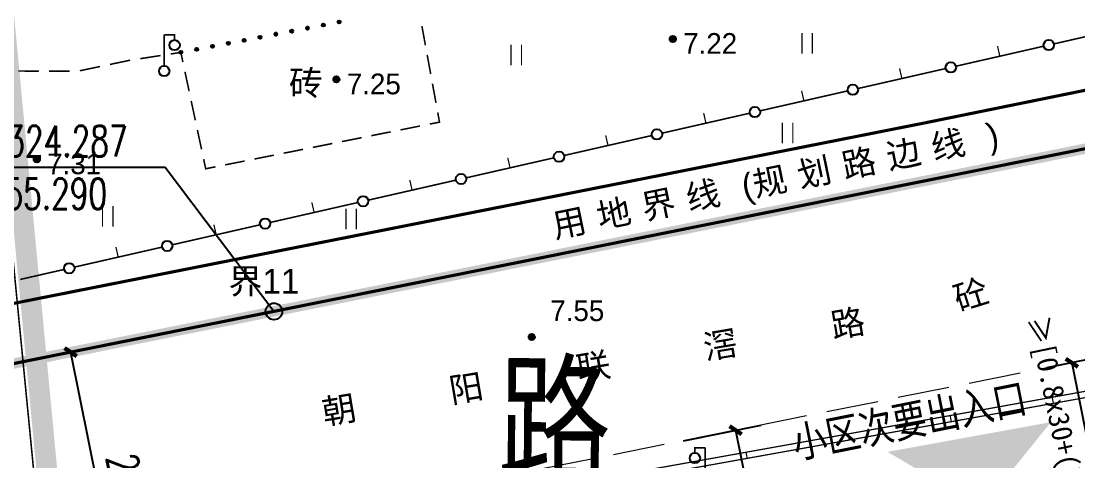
# Model space of a CAD drawing. Extents: x -83084 to 31773731, y -158416 to 241421036.
# Drawn here: x 32143.1 to 32194.1, y 241317.1 to 241338.3 of the extents above; entities that cross this region are included whole.
import ezdxf
from ezdxf.enums import TextEntityAlignment as Align
from ezdxf.xclip import XClip

# ---------------------------------------------------------------- set-up
doc = ezdxf.new("R2010")
doc.units = 0
doc.header["$LTSCALE"] = 1000
doc.header["$MEASUREMENT"] = 0
doc.header["$XCLIPFRAME"] = 0
for name, pattern in [('2', [0]), ('677', [0]), ('721020', [0]), ('CENTER2', [1.125, 0.75, -0.125, 0.125, -0.125]), ('DASH', [0.35, 0.25, -0.1])]:
    doc.linetypes.add(name, pattern=pattern)
for name, color, linetype, lineweight in [('110KV电缆', 6, 'DASH', 0), ('道路中线', 252, 'Continuous', 0), ('间距公式核对', 241, 'Continuous', 0)]:
    doc.layers.add(name, color=color, linetype=linetype, lineweight=lineweight)
for name, color, linetype in [('DIM_COOR', 3, 'Continuous'), ('GZ_BJT_用地界线', 1, 'Continuous'), ('PUB_DIM', 3, 'Continuous'), ('PUB_TEXT', 7, 'Continuous'), ('规划道路边线', 165, 'Continuous')]:
    doc.layers.add(name, color=color, linetype=linetype)
doc.layers.add('地形', color=7, linetype='Continuous', true_color=0x323232)
doc.layers.add('建筑控制线', color=7, linetype='Continuous', true_color=0xff0505)
doc.styles.add('_TCH_DIM', font='SIMPLEX', dxfattribs={"bigfont": 'GBCBIG'})
doc.styles.add('_TCH_DIM_T3', font='SIMPLEX', dxfattribs={"width": 0.705882, "bigfont": 'GBCBIG'})
doc.styles.add('DMHT', font='')
doc.styles.add('GKST', font='')
doc.styles.add('HZTXT', font='simhei.ttf')
doc.styles.add('JTHT', font='')
doc.styles.add('number', font='')
doc.styles.add('SXHT', font='')
doc.styles.add('黑体', font='simhei.ttf')
doc.styles.get('DMHT').set_extended_font_data('方正细等线简体')
doc.styles.get('GKST').set_extended_font_data('方正细等线简体')
doc.styles.get('JTHT').set_extended_font_data('方正细等线简体')
doc.styles.get('number').set_extended_font_data('方正细等线简体')
doc.styles.get('SXHT').set_extended_font_data('方正细等线简体')
doc.dimstyles.new('_TCH_ARCH_M_M&&1', dxfattribs={"dimtxt": 1.4875, "dimasz": 0.5, "dimexe": 1.25, "dimexo": 1.5, "dimgap": 0.63125, "dimtad": 1, "dimzin": 0, "dimdsep": 46, "dimtxsty": '_TCH_DIM_T3', "dimblk": 'ARCHTICK', "dimcen": 0.09, "dimclrt": 7, "dimazin": 2, "dimtfac": 1, "dimtdec": 0, "dimtix": 1, "dimtmove": 2, "dimatfit": 3, "dimfxl": 0, "dimtolj": 1, "dimtzin": 0, "dimarcsym": 0})

# ---------------------------------------------------------------- blocks, each defined once
blk = doc.blocks.new('jjjg')
at = {"layer": '建筑控制线', "color": 1, "linetype": 'CENTER2', "ltscale": 0.01, "const_width": 0.5}
blk.add_lwpolyline([(336.982, 292.091), (359.271, 296.561), (418.192, 308.38), (427.047, 309.682), (440.681, 282.215), (445.195, 273.123), (466.343, 230.518), (514.694, 142.859), (494.359, 136.702), (383.239, 107.973), (344.513, 97.96)], dxfattribs=at)
blk.add_lwpolyline([(336.982, 292.091), (359.271, 296.561), (418.192, 308.38), (427.047, 309.682), (440.681, 282.215, 0.048847), (437.845, 284.89, 0.217433), (421.674, 288.68), (357.562, 275.82), (341.257, 272.55, 0.43043)], format="xyb", dxfattribs=at)
blk = doc.blocks.new('263906')
at = {"color": 0, "linetype": 'Continuous', "lineweight": -3}
blk.add_circle((0, 0), 0.8, dxfattribs=at)
at = {"color": 0}
blk.add_point((0, 0), dxfattribs=at)
blk = doc.blocks.new('96102001')
at = {"linetype": '2'}
h = blk.add_hatch(color=0, dxfattribs=at)
edge = h.paths.add_edge_path(flags=0)
edge.add_arc((0, 0), 0.15, 0, 360)
at = {"color": 0, "linetype": 'Continuous', "lineweight": -3}
blk.add_circle((0, 0), 0.15, dxfattribs=at)
blk = doc.blocks.new('24502001')
at = {"color": 0, "linetype": 'Continuous', "lineweight": -3}
blk.add_circle((0, 0), 0.5, dxfattribs=at)
blk = doc.blocks.new('24502002')
at = {"color": 0, "linetype": 'Continuous', "lineweight": -3, "const_width": 0.12}
blk.add_lwpolyline([(0, 0), (0, -1)], dxfattribs=at)
blk = doc.blocks.new('333')
at = {"color": 0, "linetype": 'Continuous', "lineweight": -3, "const_width": 0.15}
for points in [[(0, 0.5), (0, 3.5)], [(0, 3.5), (1, 3.5), (1, 3)]]:
    blk.add_lwpolyline(points, dxfattribs=at)
at = {"color": 0, "linetype": 'Continuous', "lineweight": -3}
for centre in [(1, 2.5), (0, 0)]:
    blk.add_circle(centre, 0.5, dxfattribs=at)
blk = doc.blocks.new('332')
at = {"color": 0, "linetype": 'Continuous', "lineweight": -3, "const_width": 0.15}
for points in [[(0, 3.5), (-1, 3.5), (-1, 3)], [(0, 0.5), (0, 3.5)]]:
    blk.add_lwpolyline(points, dxfattribs=at)
at = {"color": 0, "linetype": 'Continuous', "lineweight": -3}
for centre in [(-1, 2.5), (0, 0)]:
    blk.add_circle(centre, 0.5, dxfattribs=at)
blk = doc.blocks.new('904')
at = {"linetype": '2'}
h = blk.add_hatch(color=0, dxfattribs=at)
edge = h.paths.add_edge_path(flags=0)
edge.add_arc((0, 0), 0.3, 0, 360)
at = {"color": 0, "linetype": 'Continuous', "lineweight": -3}
for radius in [0.3, 0.15]:
    blk.add_circle((0, 0), radius, dxfattribs=at)
blk = doc.blocks.new('151')
at = {"color": 0, "linetype": 'Continuous', "lineweight": -3, "const_width": 0.12}
for points in [[(-0.5, 2), (-0.5, 0)], [(0.5, 2), (0.5, 0)]]:
    blk.add_lwpolyline(points, dxfattribs=at)
blk = doc.blocks.new('ysdx12')
at = {"layer": '地形', "linetype": 'Continuous', "lineweight": -3, "ltscale": 0.5, "const_width": 0.15}
blk.add_lwpolyline([(195.247, 250.947), (198.096, 242.005), (202.391, 228.523, -0.327503), (201.457, 225.508), (200.635, 224.885), (162.545, 217.134), (110.713, 206.863), (110.542, 207.707)], format="xyb", dxfattribs=at)
at = {"layer": '地形', "linetype": 'Continuous', "lineweight": -3, "ltscale": 0.5}
for points, const_width in [([(134.858, 44.336), (115.689, 240.793)], 0.075), ([(138.524, 220.891), (138.355, 221.818)], 0.075), ([(168.821, 220.955), (170.946, 221.44)], 0.075), ([(166.223, 220.363), (168.348, 220.848)], 0.075), ([(123.314, 219.967), (124.265, 220.166), (124.283, 220.169)], 0.075), ([(124.772, 220.244), (125.75, 220.395)], 0.075), ([(126.24, 220.471), (126.729, 220.546), (126.829, 220.078)], 0.075), ([(138.779, 219.501), (138.609, 220.428)], 0.075), ([(164.097, 219.879), (166.223, 220.363)], 0.075), ([(118.892, 219.648), (119.882, 219.645)], 0.075), ([(120.377, 219.644), (121.367, 219.641)], 0.075), ([(121.86, 219.662), (122.829, 219.865)], 0.075), ([(126.929, 219.611), (127.129, 218.675)], 0.075), ([(161.499, 219.286), (163.625, 219.771)], 0.075), ([(159.373, 218.802), (161.499, 219.286)], 0.075), ([(139.033, 218.111), (138.864, 219.038)], 0.075), ([(156.775, 218.209), (158.901, 218.694)], 0.075), ([(127.229, 218.207), (127.429, 217.272)], 0.075), ([(154.65, 217.725), (156.775, 218.209)], 0.075), ([(138.733, 217.09), (139.203, 217.184), (139.118, 217.648)], 0.075), ([(152.052, 217.133), (154.177, 217.617)], 0.075), ([(149.926, 216.648), (152.052, 217.133)], 0.075), ([(127.529, 216.804), (127.729, 215.869)], 0.075), ([(135.915, 216.528), (136.854, 216.715)], 0.075), ([(137.324, 216.809), (138.264, 216.997)], 0.075), ([(147.328, 216.056), (149.454, 216.54)], 0.075), ([(133.096, 215.965), (134.036, 216.152)], 0.075), ([(134.506, 216.246), (135.445, 216.434)], 0.075), ([(145.203, 215.571), (147.328, 216.056)], 0.075), ([(130.278, 215.402), (131.217, 215.59)], 0.075), ([(131.687, 215.684), (132.627, 215.871)], 0.075), ([(127.829, 215.401), (127.929, 214.933), (128.399, 215.027)], 0.075), ([(128.868, 215.121), (129.808, 215.308)], 0.075), ([(142.605, 214.979), (144.73, 215.463)], 0.075), ([(140.479, 214.494), (142.605, 214.979)], 0.075), ([(137.881, 213.902), (140.007, 214.387)], 0.075), ([(135.755, 213.417), (137.881, 213.902)], 0.075), ([(133.157, 212.825), (135.283, 213.31)], 0.075), ([(131.032, 212.341), (133.157, 212.825)], 0.075), ([(128.434, 211.748), (130.559, 212.233)], 0.075), ([(126.308, 211.264), (128.434, 211.748)], 0.075), ([(123.71, 210.671), (125.836, 211.156)], 0.075), ([(121.584, 210.187), (123.71, 210.671)], 0.075), ([(118.986, 209.595), (121.112, 210.079)], 0.075), ([(270.398, 78.505), (247.182, 120.681), (236.579, 142.65), (212.663, 195.606), (195.565, 200.655), (176.133, 205.239), (124.57, 195.972), (77.42, 189.285)], 0.06), ([(270.135, 78.361), (246.915, 120.544), (236.307, 142.523), (212.446, 195.357), (195.488, 200.365), (176.125, 204.933), (124.618, 195.676), (77.462, 188.988)], 0.06), ([(168.75, 203.912), (168.804, 203.617)], 0.06), ([(163.829, 203.028), (163.882, 202.733)], 0.06), ([(158.907, 202.143), (158.96, 201.848)], 0.06), ([(153.985, 201.259), (154.038, 200.964)], 0.06)]:
    blk.add_lwpolyline(points, dxfattribs=dict(at, const_width=const_width))
at = {"layer": '地形', "linetype": '721020', "lineweight": -3, "ltscale": 0.5, "const_width": 0.15}
blk.add_lwpolyline([(108.93, 203.583), (131.218, 208.054), (190.14, 219.873), (198.995, 221.175), (212.629, 193.708), (217.143, 184.616), (238.291, 142.011), (286.642, 54.352), (266.307, 48.195), (155.187, 19.465), (116.461, 9.453)], dxfattribs=at)
at = {"layer": '地形', "linetype": '677', "lineweight": -3, "ltscale": 0.5, "const_width": 0.06}
blk.add_lwpolyline([(270.398, 78.505), (247.182, 120.681), (236.579, 142.65), (212.663, 195.606), (195.565, 200.655), (176.133, 205.239), (124.57, 195.972), (77.42, 189.285)], dxfattribs=at)
at = {"layer": '地形', "linetype": 'Continuous'}
for name, p, xscale, yscale, rotation in [('96102001', (132.839, 221.718), 0.5000000000000007, 0.5000000000000007, 190.8610439780305), ('96102001', (133.603, 221.865), 0.5000000000000007, 0.5000000000000007, 190.8610439780305), ('96102001', (134.366, 222.012), 0.5000000000000007, 0.5000000000000007, 190.8610439780305), ('96102001', (129.784, 221.132), 0.5000000000000007, 0.5000000000000007, 190.8610439780305), ('96102001', (130.548, 221.279), 0.5000000000000007, 0.5000000000000007, 190.8610439780305), ('96102001', (131.311, 221.425), 0.5000000000000007, 0.5000000000000007, 190.8610439780305), ('96102001', (132.075, 221.572), 0.5000000000000007, 0.5000000000000007, 190.8610439780305), ('24502001', (168.584, 220.902), 0.5, 0.5, 192.8423862336027), ('96102001', (127.493, 220.693), 0.5000000000000007, 0.5000000000000007, 190.8610439780305), ('96102001', (128.256, 220.839), 0.5000000000000007, 0.5000000000000007, 190.8610439780305), ('96102001', (129.02, 220.986), 0.5000000000000007, 0.5000000000000007, 190.8610439780305), ('24502002', (166.223, 220.363), 0.5, 0.5, 192.8423862336027), ('96102001', (126.729, 220.546), 0.5000000000000007, 0.5000000000000007, 190.8610439780305), ('24502002', (161.499, 219.286), 0.5, 0.5, 192.8423862336027), ('24502001', (163.861, 219.825), 0.5, 0.5, 192.8423862336027), ('24502002', (156.775, 218.209), 0.5, 0.5, 192.8423862336027), ('24502001', (159.137, 218.748), 0.5, 0.5, 192.8423862336027), ('24502002', (152.052, 217.133), 0.5, 0.5, 192.8423862336027), ('24502001', (154.414, 217.671), 0.5, 0.5, 192.8423862336027), ('24502002', (147.328, 216.056), 0.5, 0.5, 192.8423862336027), ('24502001', (149.69, 216.594), 0.5, 0.5, 192.8423862336027), ('24502001', (144.966, 215.517), 0.5, 0.5, 192.8423862336027), ('24502002', (142.605, 214.979), 0.5, 0.5, 192.8423862336027), ('24502001', (140.243, 214.44), 0.5, 0.5, 192.8423862336027), ('24502002', (137.881, 213.902), 0.5, 0.5, 192.8423862336027), ('24502001', (135.519, 213.364), 0.5, 0.5, 192.8423862336027), ('24502002', (133.157, 212.825), 0.5, 0.5, 192.8423862336027), ('24502001', (130.795, 212.287), 0.5, 0.5, 192.8423862336027), ('24502002', (128.434, 211.748), 0.5, 0.5, 192.8423862336027), ('24502001', (126.072, 211.21), 0.5, 0.5, 192.8423862336027), ('24502002', (123.71, 210.671), 0.5, 0.5, 192.8423862336027), ('24502001', (121.348, 210.133), 0.5, 0.5, 192.8423862336027)]:
    blk.add_blockref(name, p, dxfattribs=dict(at, xscale=xscale, yscale=yscale, rotation=rotation))
at = {"layer": '地形', "linetype": 'Continuous', "xscale": 0.5, "yscale": 0.5}
for name, p in [('333', (125.928, 219.648)), ('904', (150.454, 221.198)), ('151', (156.932, 220.49)), ('151', (142.906, 219.919)), ('904', (134.234, 219.246)), ('151', (155.99, 216.155)), ('904', (119.784, 215.39)), ('151', (123.204, 212.135)), ('151', (134.94, 212.004)), ('263906', (131.218, 208.054)), ('904', (143.653, 206.815)), ('332', (152.018, 199.726))]:
    blk.add_blockref(name, p, dxfattribs=at)
at = {"layer": '地形', "style": 'GKST'}
blk.add_text('砖', height=1.2, dxfattribs=at).set_placement((131.943, 218.117), align=Align.BOTTOM_LEFT)
at = {"layer": '地形'}
for s, rotation, style, p in [(')', 11.6466, 'SXHT', (165.87, 216.539)), ('线', 11.6466, 'SXHT', (163.722, 216.096)), ('边', 11.6466, 'SXHT', (161.573, 215.653)), ('划', 11.6466, 'SXHT', (157.275, 214.767)), ('路', 11.6466, 'SXHT', (159.424, 215.21)), ('规', 11.6466, 'SXHT', (155.127, 214.324)), ('(', 11.6466, 'SXHT', (154.052, 214.103)), ('界', 11.6466, 'SXHT', (149.755, 213.217)), ('线', 11.6466, 'SXHT', (151.903, 213.66)), ('地', 11.6466, 'SXHT', (147.606, 212.774)), ('用', 11.6466, 'SXHT', (145.457, 212.331)), ('路', 9.6613, 'JTHT', (158.891, 207.485)), ('滘', 9.6613, 'JTHT', (152.757, 206.441)), ('联', 9.6613, 'JTHT', (146.623, 205.397)), ('阳', 9.6613, 'JTHT', (140.489, 204.353)), ('朝', 9.6613, 'JTHT', (134.356, 203.308))]:
    blk.add_text(s, height=1.2, rotation=rotation, dxfattribs=dict(at, style=style)).set_placement(p, align=Align.MIDDLE_CENTER)
at = {"layer": '地形', "style": 'number'}
blk.add_text('界11', height=1.2, dxfattribs=at).set_placement((130.735, 209.505), align=Align.MIDDLE_CENTER)
at = {"layer": '地形', "style": 'JTHT'}
blk.add_text('砼', height=1.2, rotation=17.3776, dxfattribs=at).set_placement((164.334, 207.705), align=Align.BOTTOM_LEFT)
for points in [[(150.954, 221.598), (153.529, 221.598), (153.529, 220.348), (150.954, 220.348)], [(134.734, 219.646), (137.309, 219.646), (137.309, 218.396), (134.734, 218.396)], [(120.284, 215.79), (122.859, 215.79), (122.859, 214.54), (120.284, 214.54)], [(144.547, 208.705), (147.122, 208.705), (147.122, 207.455), (144.547, 207.455)]]:
    blk.add_wipeout(points).dxf.layer = '地形'
at = {"layer": '地形', "style": 'DMHT'}
for s, p in [('7.22', (150.954, 221.478)), ('7.25', (134.734, 219.526)), ('7.31', (120.284, 215.67)), ('7.55', (144.547, 208.585))]:
    blk.add_text(s, height=1, dxfattribs=at).set_placement(p, align=Align.TOP_LEFT)
blk = doc.blocks.new('adfgaw')
at = {"layer": '110KV电缆', "ltscale": 0.03, "const_width": 1}
blk.add_lwpolyline([(-13.685, 135.394), (-0.747, -0.951)], dxfattribs=at)
blk = doc.blocks.new('_ArchTick')
at = {"color": 0, "linetype": 'ByBlock', "const_width": 0.4}
blk.add_lwpolyline([(-0.5, -0.5), (0.5, 0.5)], dxfattribs=at)
blk = doc.blocks.new('*D155')
at = {"layer": 'Defpoints', "color": 0, "transparency": 16777216}
for p in [(106.505, 159.477), (115.406, 135.764), (111.421, 134.965)]:
    blk.add_point(p, dxfattribs=at)
at = {"layer": 'PUB_DIM', "color": 0, "lineweight": -2, "transparency": 16777216}
for p, q in [((107.975, 159.772), (111.715, 160.522)), ((110.489, 160.276), (115.406, 135.764)), ((112.892, 135.26), (116.631, 136.01))]:
    blk.add_line(p, q, dxfattribs=at)
at = {"layer": 'PUB_DIM', "color": 0, "lineweight": -2, "transparency": 16777216, "xscale": 0.5, "yscale": 0.5, "zscale": 0.5}
for p, rotation in [((110.489, 160.276), 101.3421496024123), ((115.406, 135.764), 281.3421496024123)]:
    blk.add_blockref('_ArchTick', p, dxfattribs=dict(at, rotation=rotation))
at = {"layer": 'PUB_DIM', "color": 7, "transparency": 16777216, "insert": (114.296, 148.291), "char_height": 1.4875, "attachment_point": 5, "rotation": 281.3421, "style": '_TCH_DIM_T3'}
blk.add_mtext('\\A1;25.00', dxfattribs=at)
blk = doc.blocks.new('*D218')
at = {"layer": 'Defpoints', "color": 0, "transparency": 16777216}
for p in [(128.864, 163.962), (133.821, 139.245), (131.659, 138.811)]:
    blk.add_point(p, dxfattribs=at)
at = {"layer": 'PUB_DIM', "color": 0, "lineweight": -2, "transparency": 16777216}
for p, q in [((127.393, 163.667), (125.476, 163.282)), ((126.701, 163.528), (131.659, 138.811)), ((132.351, 138.95), (130.434, 138.566))]:
    blk.add_line(p, q, dxfattribs=at)
at = {"layer": 'PUB_DIM', "color": 0, "lineweight": -2, "transparency": 16777216, "xscale": 0.5, "yscale": 0.5, "zscale": 0.5}
for p, rotation in [((126.701, 163.528), 101.3421496034275), ((131.659, 138.811), 281.3421496034275)]:
    blk.add_blockref('_ArchTick', p, dxfattribs=dict(at, rotation=rotation))
at = {"layer": 'PUB_DIM', "color": 7, "transparency": 16777216, "insert": (130.528, 151.44), "char_height": 1.4875, "attachment_point": 5, "rotation": 281.3421, "style": '_TCH_DIM_T3'}
blk.add_mtext('\\A1;25.21', dxfattribs=at)
blk = doc.blocks.new('*D188')
at = {"layer": 'Defpoints', "color": 0, "transparency": 16777216}
for p in [(75.666, 163.49), (82.354, 144.434), (79.599, 143.881)]:
    blk.add_point(p, dxfattribs=at)
at = {"layer": 'PUB_DIM', "color": 0, "lineweight": -2, "transparency": 16777216}
for p, q in [((77.137, 163.785), (79.646, 164.289)), ((78.421, 164.043), (82.354, 144.434)), ((81.07, 144.176), (83.579, 144.679))]:
    blk.add_line(p, q, dxfattribs=at)
at = {"layer": 'PUB_DIM', "color": 0, "lineweight": -2, "transparency": 16777216, "xscale": 0.5, "yscale": 0.5, "zscale": 0.5}
for p, rotation in [((78.421, 164.043), 101.3421496037128), ((82.354, 144.434), 281.3421496037128)]:
    blk.add_blockref('_ArchTick', p, dxfattribs=dict(at, rotation=rotation))
at = {"layer": 'PUB_DIM', "color": 7, "transparency": 16777216, "insert": (81.269, 157.126), "char_height": 1.4875, "attachment_point": 5, "rotation": 281.3421, "style": '_TCH_DIM_T3'}
blk.add_mtext('\\A1;20.00', dxfattribs=at)
blk = doc.blocks.new('ghdlbx')
at = {"layer": '规划道路边线', "linetype": '721020', "lineweight": -3, "ltscale": 0.5, "const_width": 0.15}
blk.add_lwpolyline([(88.861, 200.662, 0.024922), (107.559, 203.314, 0.002245), (108.93, 203.583), (131.218, 208.054), (190.14, 219.873)], format="xyb", dxfattribs=at)
at = {"layer": '道路中线', "linetype": 'DASH', "ltscale": 0.01}
blk.add_line((232.401, 218.151), (90.519, 189.691), dxfattribs=at)
at = {"layer": 'PUB_TEXT', "color": 8, "style": '黑体', "width": 0.8}
blk.add_text('路', height=5, rotation=359.5339, dxfattribs=at).set_placement((142.001, 200.367))
blk = doc.blocks.new('zbyd')
at = {"layer": 'DIM_COOR', "color": 3}
for p, q in [((-160.667, 160.644), (-173.097, 160.644)), ((-155.424, 153.702), (-160.667, 160.644))]:
    blk.add_line(p, q, dxfattribs=at)
at = {"layer": 'PUB_TEXT', "style": '_TCH_DIM', "width": 0.705882}
for s, p in [('X=241324.287', (-173.097, 161.169)), ('Y=32155.290', (-173.097, 158.632))]:
    blk.add_text(s, height=1.4875, dxfattribs=at).set_placement(p)
blk = doc.blocks.new('cc')
at = {"layer": '间距公式核对', "style": 'HZTXT'}
blk.add_text('≥[0.8x30+(H1-30)x0.5且≥26M、≤50M]/2', height=1, rotation=281.7158, dxfattribs=at).set_placement((124.575, 165.676))
at = {"layer": 'PUB_DIM'}
dim = blk.add_linear_dim(base=(82.354, 144.434), p1=(75.666, 163.49), p2=(79.599, 143.881), angle=281.3421, dimstyle='_TCH_ARCH_M_M&&1', dxfattribs=at)
dim.commit()
dim.dimension.update_dxf_attribs({"geometry": '*D188', "text_midpoint": (81.269, 157.126), "dimtype": 129})
for p1, p2, distance, picture, middle in [((128.864, 163.962), (133.821, 139.245), -2.205, '*D218', (130.528, 151.44)), ((106.505, 159.477), (111.421, 134.965), 4.064, '*D155', (114.296, 148.291))]:
    dim = blk.add_aligned_dim(p1=p1, p2=p2, distance=distance, dimstyle='_TCH_ARCH_M_M&&1', dxfattribs=at)
    dim.commit()
    dim.dimension.update_dxf_attribs({"geometry": picture, "text_midpoint": middle})

msp = doc.modelspace()

# ---------------------------------------------------------------- linework, layer by layer
at = {"layer": 'GZ_BJT_用地界线', "linetype": 'CENTER2', "lineweight": 0, "ltscale": 10, "const_width": 0.001}
msp.add_lwpolyline([(32133.002, 241319.816), (32155.29, 241324.287), (32214.212, 241336.106), (32223.067, 241337.408), (32236.701, 241309.941), (32241.215, 241300.849), (32262.363, 241258.244), (32310.714, 241170.585), (32290.379, 241164.428), (32179.259, 241135.698), (32140.533, 241125.686)], dxfattribs=at)
msp.add_lwpolyline([(32133.002, 241319.816), (32155.29, 241324.287), (32214.212, 241336.106), (32223.067, 241337.408), (32236.701, 241309.941), (32241.215, 241300.849), (32262.363, 241258.244), (32310.714, 241170.585), (32290.379, 241164.428), (32179.259, 241135.698), (32140.533, 241125.686)], dxfattribs=at)
msp.add_lwpolyline([(32133.002, 241319.816), (32155.29, 241324.287), (32214.212, 241336.106), (32223.067, 241337.408), (32236.701, 241309.941), (32241.215, 241300.849), (32262.363, 241258.244), (32310.714, 241170.585), (32290.379, 241164.428), (32179.259, 241135.698), (32140.533, 241125.686)], dxfattribs=at)
msp.add_lwpolyline([(32133.002, 241319.816), (32155.29, 241324.287), (32214.212, 241336.106), (32223.067, 241337.408), (32236.701, 241309.941), (32241.215, 241300.849), (32262.363, 241258.244), (32310.714, 241170.585), (32290.379, 241164.428), (32179.259, 241135.698), (32140.533, 241125.686)], dxfattribs=at)
at = {"layer": 'GZ_BJT_用地界线', "linetype": 'CENTER2', "lineweight": 0}
msp.add_lwpolyline([(32133.002, 241319.816), (32155.29, 241324.287), (32214.212, 241336.106), (32223.067, 241337.408), (32236.701, 241309.941, 0.048847), (32233.865, 241312.615, 0.217433), (32217.694, 241316.406), (32153.582, 241303.546), (32137.277, 241300.275, 0.43043)], format="xyb", dxfattribs=at)

# ---------------------------------------------------------------- block references
at = {"layer": 'PUB_TEXT'}
ref = msp.add_blockref('jjjg', (31796.02, 241027.726), dxfattribs=at)
XClip(ref).set_block_clipping_path([(-13.0000000003, -5.0000000001), (531.4999999997, 405.4999999999)])

# ---------------------------------------------------------------- next in the draw order: block references
ref = msp.add_blockref('ysdx12', (32024.072, 241116.233))
XClip(ref).set_block_clipping_path([(-272.4682125144, -93.5070921242), (303.3494281587, 310.7769526536)])

# ---------------------------------------------------------------- next in the draw order: linework, layer by layer
at = {"color": 1}
msp.add_lwpolyline([(32189.438, 241314.818, 0, 8, 0), (32188.818, 241318.226, 8, 8, 0)], format="xyseb", dxfattribs=at)

# ---------------------------------------------------------------- next in the draw order: block references
ref = msp.add_blockref('ghdlbx', (32024.072, 241116.233))
XClip(ref).set_block_clipping_path([(-228.0520679788, -93.5070920873), (303.447932021, 316.9929079127)])
for name, p in [('zbyd', (32310.714, 241170.585)), ('cc', (32067.065, 241158.277))]:
    msp.add_blockref(name, p)
at = {"layer": '110KV电缆'}
msp.add_blockref('adfgaw', (32146.962, 241297.832), dxfattribs=at)

# ---------------------------------------------------------------- next in the draw order: texts
at = {"layer": 'PUB_TEXT', "style": '黑体', "width": 0.8}
msp.add_text('小区次要出入口', height=1.5, rotation=11.3127, dxfattribs=at).set_placement((32180.463, 241317.168))

doc.saveas('drawing.dxf')
